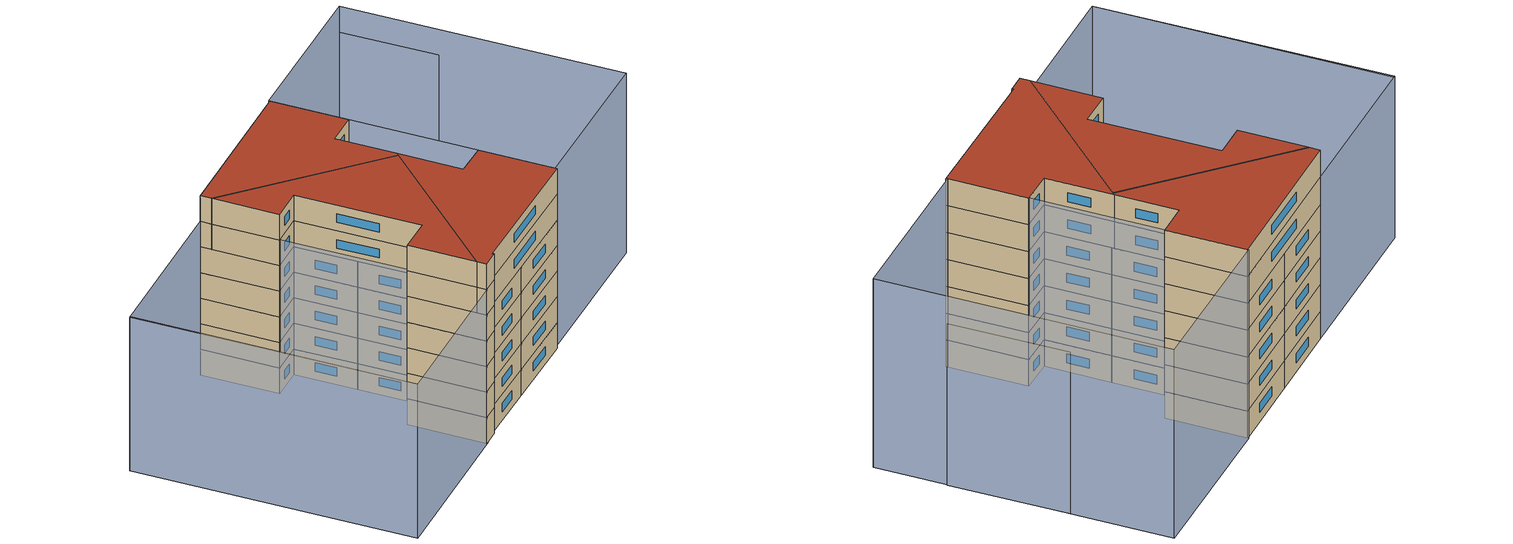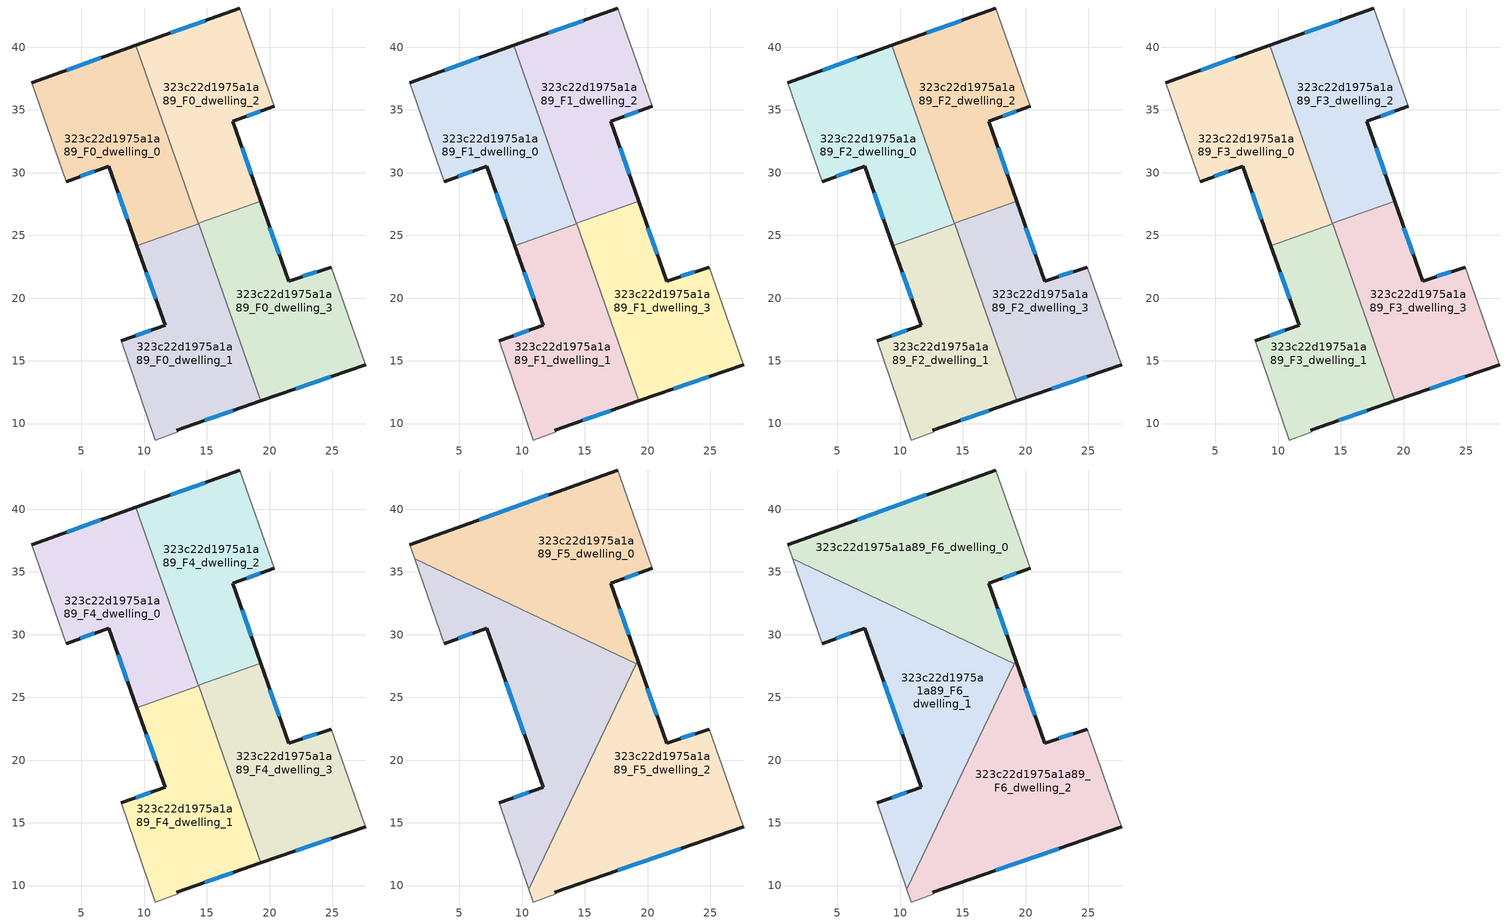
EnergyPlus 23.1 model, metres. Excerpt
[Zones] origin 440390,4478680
323c22d1975a1a89_F0_dwelling_0
 floor ground (EU_floor_Construction): 9.33,40.15 14.34,25.92 9.42,24.19 7.17,30.5 3.78,29.29 1.05,37.18 z0
 wall outside (EU_wall_Construction): 9.33,40.15 1.05,37.18 / 3.78,29.29 7.17,30.5 9.42,24.19 z0:3
 wall to 323c22d1975a1a89_F0_dwelling_1 (EU_wall_Construction): 9.42,24.19 14.34,25.92 z0:3
 wall adiabatic (EU_wall_Construction): 1.05,37.18 3.78,29.29 z0:3
 wall to 323c22d1975a1a89_F0_dwelling_2 (EU_wall_Construction): 14.32,25.98 9.33,40.15 z0:3
 wall to 323c22d1975a1a89_F0_dwelling_3 (EU_wall_Construction): 14.34,25.92 14.32,25.98 z0:3
 window (EU_Window_Construction): 6.56,39.15 3.82,38.17 / 7.92,28.39 8.67,26.3 / 4.91,29.7 6.03,30.1 z1:2
323c22d1975a1a89_F0_dwelling_1
 floor ground (EU_floor_Construction): 14.34,25.92 19.32,11.8 12.6,9.49 12.71,9.34 10.9,8.69 8.16,16.61 11.7,17.83 9.42,24.19 z0
 wall outside (EU_wall_Construction): 9.42,24.19 11.7,17.83 8.16,16.61 / 12.6,9.49 19.32,11.8 z0:3
 wall adiabatic (EU_wall_Construction): 8.16,16.61 10.9,8.69 12.71,9.34 12.6,9.49 z0:3
 wall to 323c22d1975a1a89_F0_dwelling_3 (EU_wall_Construction): 19.32,11.8 14.34,25.92 z0:3
 window (EU_Window_Construction): 10.51,17.42 9.34,17.01 / 10.18,22.06 10.94,19.96 / 14.84,10.26 17.07,11.03 z1:2
323c22d1975a1a89_F0_dwelling_2
 floor ground (EU_floor_Construction): 17.64,43.13 20.38,35.31 17.07,34.11 19.28,27.73 14.32,25.98 9.33,40.15 z0
 wall outside (EU_wall_Construction): 17.64,43.13 9.33,40.15 / 19.28,27.73 17.07,34.11 20.38,35.31 z0:3
 wall adiabatic (EU_wall_Construction): 20.38,35.31 17.64,43.13 z0:3
 wall to 323c22d1975a1a89_F0_dwelling_3 (EU_wall_Construction): 14.32,25.98 19.28,27.73 z0:3
 window (EU_Window_Construction): 14.86,42.13 12.11,41.14 / 18.17,34.51 19.27,34.91 / 18.54,29.86 17.81,31.98 z1:2
323c22d1975a1a89_F0_dwelling_3
 floor ground (EU_floor_Construction): 24.91,22.48 27.6,14.83 27.66,14.67 19.32,11.8 14.32,25.98 19.28,27.73 21.51,21.35 z0
 wall outside (EU_wall_Construction): 19.32,11.8 27.66,14.67 / 24.91,22.48 21.51,21.35 19.28,27.73 z0:3
 wall adiabatic (EU_wall_Construction): 27.66,14.67 27.6,14.83 24.91,22.48 z0:3
 window (EU_Window_Construction): 22.11,12.76 24.87,13.71 / 20.77,23.48 20.03,25.6 / 23.77,22.1 22.65,21.73 z1:2
323c22d1975a1a89_F1_dwelling_0
 floor to 323c22d1975a1a89_F0_dwelling_0 (EU_floor_Construction): 9.33,40.15 14.34,25.92 9.42,24.19 7.17,30.5 3.78,29.29 1.05,37.18 z3
 wall outside (EU_wall_Construction): 9.33,40.15 1.05,37.18 / 3.78,29.29 7.17,30.5 9.42,24.19 z3:6
 wall to 323c22d1975a1a89_F1_dwelling_1 (EU_wall_Construction): 9.42,24.19 14.34,25.92 z3:6
 wall adiabatic (EU_wall_Construction): 1.05,37.18 3.78,29.29 z3:6
 wall to 323c22d1975a1a89_F1_dwelling_2 (EU_wall_Construction): 14.32,25.98 9.33,40.15 z3:6
 wall to 323c22d1975a1a89_F1_dwelling_3 (EU_wall_Construction): 14.34,25.92 14.32,25.98 z3:6
 window (EU_Window_Construction): 6.56,39.15 3.82,38.17 / 7.92,28.39 8.67,26.3 / 4.91,29.7 6.03,30.1 z4:5
323c22d1975a1a89_F1_dwelling_1
 floor to 323c22d1975a1a89_F0_dwelling_1 (EU_floor_Construction): 14.34,25.92 19.32,11.8 12.6,9.49 12.71,9.34 10.9,8.69 8.16,16.61 11.7,17.83 9.42,24.19 z3
 wall outside (EU_wall_Construction): 9.42,24.19 11.7,17.83 8.16,16.61 / 12.6,9.49 19.32,11.8 z3:6
 wall adiabatic (EU_wall_Construction): 8.16,16.61 10.9,8.69 12.71,9.34 12.6,9.49 z3:6
 wall to 323c22d1975a1a89_F1_dwelling_3 (EU_wall_Construction): 19.32,11.8 14.34,25.92 z3:6
 window (EU_Window_Construction): 10.51,17.42 9.34,17.01 / 10.18,22.06 10.94,19.96 / 14.84,10.26 17.07,11.03 z4:5
323c22d1975a1a89_F1_dwelling_2
 floor to 323c22d1975a1a89_F0_dwelling_2 (EU_floor_Construction): 17.64,43.13 20.38,35.31 17.07,34.11 19.28,27.73 14.32,25.98 9.33,40.15 z3
 wall outside (EU_wall_Construction): 17.64,43.13 9.33,40.15 / 19.28,27.73 17.07,34.11 20.38,35.31 z3:6
 wall adiabatic (EU_wall_Construction): 20.38,35.31 17.64,43.13 z3:6
 wall to 323c22d1975a1a89_F1_dwelling_3 (EU_wall_Construction): 14.32,25.98 19.28,27.73 z3:6
 window (EU_Window_Construction): 14.86,42.13 12.11,41.14 / 18.17,34.51 19.27,34.91 / 18.54,29.86 17.81,31.98 z4:5
323c22d1975a1a89_F1_dwelling_3
 floor to 323c22d1975a1a89_F0_dwelling_3 (EU_floor_Construction): 24.91,22.48 27.6,14.83 27.66,14.67 19.32,11.8 14.32,25.98 19.28,27.73 21.51,21.35 z3
 wall outside (EU_wall_Construction): 19.32,11.8 27.66,14.67 / 24.91,22.48 21.51,21.35 19.28,27.73 z3:6
 wall adiabatic (EU_wall_Construction): 27.66,14.67 27.6,14.83 24.91,22.48 z3:6
 window (EU_Window_Construction): 22.11,12.76 24.87,13.71 / 20.77,23.48 20.03,25.6 / 23.77,22.1 22.65,21.73 z4:5
323c22d1975a1a89_F2_dwelling_0
 floor to 323c22d1975a1a89_F1_dwelling_0 (EU_floor_Construction): 9.33,40.15 14.34,25.92 9.42,24.19 7.17,30.5 3.78,29.29 1.05,37.18 z6
 wall outside (EU_wall_Construction): 9.33,40.15 1.05,37.18 / 3.78,29.29 7.17,30.5 9.42,24.19 z6:9
 wall to 323c22d1975a1a89_F2_dwelling_1 (EU_wall_Construction): 9.42,24.19 14.34,25.92 z6:9
 wall adiabatic (EU_wall_Construction): 1.05,37.18 3.78,29.29 z6:9
 wall to 323c22d1975a1a89_F2_dwelling_2 (EU_wall_Construction): 14.32,25.98 9.33,40.15 z6:9
 wall to 323c22d1975a1a89_F2_dwelling_3 (EU_wall_Construction): 14.34,25.92 14.32,25.98 z6:9
 window (EU_Window_Construction): 6.56,39.15 3.82,38.17 / 7.92,28.39 8.67,26.3 / 4.91,29.7 6.03,30.1 z7:8
323c22d1975a1a89_F2_dwelling_1
 floor to 323c22d1975a1a89_F1_dwelling_1 (EU_floor_Construction): 14.34,25.92 19.32,11.8 12.6,9.49 12.71,9.34 10.9,8.69 8.16,16.61 11.7,17.83 9.42,24.19 z6
 wall outside (EU_wall_Construction): 9.42,24.19 11.7,17.83 8.16,16.61 / 12.6,9.49 19.32,11.8 z6:9
 wall adiabatic (EU_wall_Construction): 8.16,16.61 10.9,8.69 12.71,9.34 12.6,9.49 z6:9
 wall to 323c22d1975a1a89_F2_dwelling_3 (EU_wall_Construction): 19.32,11.8 14.34,25.92 z6:9
 window (EU_Window_Construction): 10.51,17.42 9.34,17.01 / 10.18,22.06 10.94,19.96 / 14.84,10.26 17.07,11.03 z7:8
323c22d1975a1a89_F2_dwelling_2
 floor to 323c22d1975a1a89_F1_dwelling_2 (EU_floor_Construction): 17.64,43.13 20.38,35.31 17.07,34.11 19.28,27.73 14.32,25.98 9.33,40.15 z6
 wall outside (EU_wall_Construction): 17.64,43.13 9.33,40.15 / 19.28,27.73 17.07,34.11 20.38,35.31 z6:9
 wall adiabatic (EU_wall_Construction): 20.38,35.31 17.64,43.13 z6:9
 wall to 323c22d1975a1a89_F2_dwelling_3 (EU_wall_Construction): 14.32,25.98 19.28,27.73 z6:9
 window (EU_Window_Construction): 14.86,42.13 12.11,41.14 / 18.17,34.51 19.27,34.91 / 18.54,29.86 17.81,31.98 z7:8
323c22d1975a1a89_F2_dwelling_3
 floor to 323c22d1975a1a89_F1_dwelling_3 (EU_floor_Construction): 24.91,22.48 27.6,14.83 27.66,14.67 19.32,11.8 14.32,25.98 19.28,27.73 21.51,21.35 z6
 wall outside (EU_wall_Construction): 19.32,11.8 27.66,14.67 / 24.91,22.48 21.51,21.35 19.28,27.73 z6:9
 wall adiabatic (EU_wall_Construction): 27.66,14.67 27.6,14.83 24.91,22.48 z6:9
 window (EU_Window_Construction): 22.11,12.76 24.87,13.71 / 20.77,23.48 20.03,25.6 / 23.77,22.1 22.65,21.73 z7:8
323c22d1975a1a89_F3_dwelling_0
 floor to 323c22d1975a1a89_F2_dwelling_0 (EU_floor_Construction): 9.33,40.15 14.34,25.92 9.42,24.19 7.17,30.5 3.78,29.29 1.05,37.18 z9
 wall outside (EU_wall_Construction): 9.33,40.15 1.05,37.18 / 3.78,29.29 7.17,30.5 9.42,24.19 z9:12
 wall to 323c22d1975a1a89_F3_dwelling_1 (EU_wall_Construction): 9.42,24.19 14.34,25.92 z9:12
 wall adiabatic (EU_wall_Construction): 1.05,37.18 3.78,29.29 z9:12
 wall to 323c22d1975a1a89_F3_dwelling_2 (EU_wall_Construction): 14.32,25.98 9.33,40.15 z9:12
 wall to 323c22d1975a1a89_F3_dwelling_3 (EU_wall_Construction): 14.34,25.92 14.32,25.98 z9:12
 window (EU_Window_Construction): 6.56,39.15 3.82,38.17 / 7.92,28.39 8.67,26.3 / 4.91,29.7 6.03,30.1 z10:11
323c22d1975a1a89_F3_dwelling_1
 floor to 323c22d1975a1a89_F2_dwelling_1 (EU_floor_Construction): 14.34,25.92 19.32,11.8 12.6,9.49 12.71,9.34 10.9,8.69 8.16,16.61 11.7,17.83 9.42,24.19 z9
 wall outside (EU_wall_Construction): 9.42,24.19 11.7,17.83 8.16,16.61 / 12.6,9.49 19.32,11.8 z9:12
 wall adiabatic (EU_wall_Construction): 8.16,16.61 10.9,8.69 12.71,9.34 12.6,9.49 z9:12
 wall to 323c22d1975a1a89_F3_dwelling_3 (EU_wall_Construction): 19.32,11.8 14.34,25.92 z9:12
 window (EU_Window_Construction): 10.51,17.42 9.34,17.01 / 10.18,22.06 10.94,19.96 / 14.84,10.26 17.07,11.03 z10:11
323c22d1975a1a89_F3_dwelling_2
 floor to 323c22d1975a1a89_F2_dwelling_2 (EU_floor_Construction): 17.64,43.13 20.38,35.31 17.07,34.11 19.28,27.73 14.32,25.98 9.33,40.15 z9
 wall outside (EU_wall_Construction): 17.64,43.13 9.33,40.15 / 19.28,27.73 17.07,34.11 20.38,35.31 z9:12
 wall adiabatic (EU_wall_Construction): 20.38,35.31 17.64,43.13 z9:12
 wall to 323c22d1975a1a89_F3_dwelling_3 (EU_wall_Construction): 14.32,25.98 19.28,27.73 z9:12
 window (EU_Window_Construction): 14.86,42.13 12.11,41.14 / 18.17,34.51 19.27,34.91 / 18.54,29.86 17.81,31.98 z10:11
323c22d1975a1a89_F3_dwelling_3
 floor to 323c22d1975a1a89_F2_dwelling_3 (EU_floor_Construction): 24.91,22.48 27.6,14.83 27.66,14.67 19.32,11.8 14.32,25.98 19.28,27.73 21.51,21.35 z9
 wall outside (EU_wall_Construction): 19.32,11.8 27.66,14.67 / 24.91,22.48 21.51,21.35 19.28,27.73 z9:12
 wall adiabatic (EU_wall_Construction): 27.66,14.67 27.6,14.83 24.91,22.48 z9:12
 window (EU_Window_Construction): 22.11,12.76 24.87,13.71 / 20.77,23.48 20.03,25.6 / 23.77,22.1 22.65,21.73 z10:11
323c22d1975a1a89_F4_dwelling_0
 floor to 323c22d1975a1a89_F3_dwelling_0 (EU_floor_Construction): 9.33,40.15 14.34,25.92 9.42,24.19 7.17,30.5 3.78,29.29 1.05,37.18 z12
 wall outside (EU_wall_Construction): 9.33,40.15 1.05,37.18 / 3.78,29.29 7.17,30.5 9.42,24.19 z12:15
 wall to 323c22d1975a1a89_F4_dwelling_1 (EU_wall_Construction): 9.42,24.19 14.34,25.92 z12:15
 wall adiabatic (EU_wall_Construction): 1.05,37.18 3.78,29.29 z12:15
 wall to 323c22d1975a1a89_F4_dwelling_2 (EU_wall_Construction): 14.32,25.98 9.33,40.15 z12:15
 wall to 323c22d1975a1a89_F4_dwelling_3 (EU_wall_Construction): 14.34,25.92 14.32,25.98 z12:15
 window (EU_Window_Construction): 6.56,39.15 3.82,38.17 / 7.92,28.39 8.67,26.3 / 4.91,29.7 6.03,30.1 z13:14
323c22d1975a1a89_F4_dwelling_1
 floor to 323c22d1975a1a89_F3_dwelling_1 (EU_floor_Construction): 14.34,25.92 19.32,11.8 12.6,9.49 12.71,9.34 10.9,8.69 8.16,16.61 11.7,17.83 9.42,24.19 z12
 wall outside (EU_wall_Construction): 9.42,24.19 11.7,17.83 8.16,16.61 / 12.6,9.49 19.32,11.8 z12:15
 wall adiabatic (EU_wall_Construction): 8.16,16.61 10.9,8.69 12.71,9.34 12.6,9.49 z12:15
 wall to 323c22d1975a1a89_F4_dwelling_3 (EU_wall_Construction): 19.32,11.8 14.34,25.92 z12:15
 window (EU_Window_Construction): 10.51,17.42 9.34,17.01 / 10.18,22.06 10.94,19.96 / 14.84,10.26 17.07,11.03 z13:14
323c22d1975a1a89_F4_dwelling_2
 floor to 323c22d1975a1a89_F3_dwelling_2 (EU_floor_Construction): 17.64,43.13 20.38,35.31 17.07,34.11 19.28,27.73 14.32,25.98 9.33,40.15 z12
 wall outside (EU_wall_Construction): 17.64,43.13 9.33,40.15 / 19.28,27.73 17.07,34.11 20.38,35.31 z12:15
 wall adiabatic (EU_wall_Construction): 20.38,35.31 17.64,43.13 z12:15
 wall to 323c22d1975a1a89_F4_dwelling_3 (EU_wall_Construction): 14.32,25.98 19.28,27.73 z12:15
 window (EU_Window_Construction): 14.86,42.13 12.11,41.14 / 18.17,34.51 19.27,34.91 / 18.54,29.86 17.81,31.98 z13:14
323c22d1975a1a89_F4_dwelling_3
 floor to 323c22d1975a1a89_F3_dwelling_3 (EU_floor_Construction): 24.91,22.48 27.6,14.83 27.66,14.67 19.32,11.8 14.32,25.98 19.28,27.73 21.51,21.35 z12
 wall outside (EU_wall_Construction): 19.32,11.8 27.66,14.67 / 24.91,22.48 21.51,21.35 19.28,27.73 z12:15
 wall adiabatic (EU_wall_Construction): 27.66,14.67 27.6,14.83 24.91,22.48 z12:15
 window (EU_Window_Construction): 22.11,12.76 24.87,13.71 / 20.77,23.48 20.03,25.6 / 23.77,22.1 22.65,21.73 z13:14
323c22d1975a1a89_F5_dwelling_0
 floor to 323c22d1975a1a89_F4_dwelling_2 (EU_floor_Construction): 17.64,43.13 20.38,35.31 17.07,34.11 19.21,27.96 19.08,27.69 12.64,30.74 9.33,40.15 z15
 floor to 323c22d1975a1a89_F4_dwelling_0 (EU_floor_Construction): 9.33,40.15 12.64,30.74 1.43,36.06 1.05,37.18 z15
 wall outside (EU_wall_Construction): 17.64,43.13 1.05,37.18 / 19.21,27.96 17.07,34.11 20.38,35.31 z15:18
 wall to 323c22d1975a1a89_F5_dwelling_1 (EU_wall_Construction): 1.43,36.06 19.08,27.69 z15:18
 wall adiabatic (EU_wall_Construction): 1.05,37.18 1.43,36.06 / 20.38,35.31 17.64,43.13 z15:18
 wall to 323c22d1975a1a89_F5_dwelling_2 (EU_wall_Construction): 19.08,27.69 19.21,27.96 z15:18
 window (EU_Window_Construction): 12.09,41.14 6.59,39.17 / 18.17,34.51 19.27,34.91 / 18.49,30.01 17.78,32.05 z16:17
323c22d1975a1a89_F5_dwelling_1
 floor to 323c22d1975a1a89_F4_dwelling_0 (EU_floor_Construction): 12.64,30.74 14.34,25.92 9.42,24.19 7.17,30.5 3.78,29.29 1.43,36.06 z15
 floor to 323c22d1975a1a89_F4_dwelling_1 (EU_floor_Construction): 14.34,25.92 16,21.2 10.55,9.71 8.16,16.61 11.7,17.83 9.42,24.19 z15
 floor to 323c22d1975a1a89_F4_dwelling_2 (EU_floor_Construction): 19.08,27.69 19.06,27.66 14.32,25.98 12.64,30.74 z15
 floor to 323c22d1975a1a89_F4_dwelling_3 (EU_floor_Construction): 19.06,27.66 16,21.2 14.32,25.98 z15
 wall outside (EU_wall_Construction): 3.78,29.29 7.17,30.5 11.7,17.83 8.16,16.61 z15:18
 wall adiabatic (EU_wall_Construction): 1.43,36.06 3.78,29.29 / 8.16,16.61 10.55,9.71 z15:18
 wall to 323c22d1975a1a89_F5_dwelling_2 (EU_wall_Construction): 10.55,9.71 19.08,27.69 z15:18
 window (EU_Window_Construction): 10.51,17.42 9.34,17.01 / 8.68,26.27 10.18,22.07 / 4.91,29.7 6.03,30.1 z16:17
323c22d1975a1a89_F5_dwelling_2
 floor to 323c22d1975a1a89_F4_dwelling_1 (EU_floor_Construction): 16,21.2 19.31,11.8 12.6,9.49 12.71,9.34 10.9,8.69 10.55,9.71 z15
 floor to 323c22d1975a1a89_F4_dwelling_3 (EU_floor_Construction): 24.91,22.48 27.6,14.83 27.66,14.67 19.31,11.8 16,21.2 19.06,27.66 19.28,27.73 21.51,21.35 z15
 floor to 323c22d1975a1a89_F4_dwelling_2 (EU_floor_Construction): 19.21,27.96 19.28,27.73 19.06,27.66 19.08,27.69 z15
 wall outside (EU_wall_Construction): 12.6,9.49 27.66,14.67 / 24.91,22.48 21.51,21.35 19.21,27.96 z15:18
 wall adiabatic (EU_wall_Construction): 27.66,14.67 27.6,14.83 24.91,22.48 / 10.55,9.71 10.9,8.69 12.71,9.34 12.6,9.49 z15:18
 window (EU_Window_Construction): 17.63,11.22 22.63,12.94 / 20.74,23.56 19.98,25.75 / 23.77,22.1 22.65,21.73 z16:17
323c22d1975a1a89_F6_dwelling_0
 floor to 323c22d1975a1a89_F5_dwelling_0 (EU_floor_Construction): 17.64,43.13 20.38,35.31 17.07,34.11 19.21,27.96 19.08,27.69 1.43,36.06 1.05,37.18 z18
 wall outside (EU_wall_Construction): 17.64,43.13 1.05,37.18 / 19.21,27.96 17.07,34.11 20.38,35.31 z18:21
 wall to 323c22d1975a1a89_F6_dwelling_1 (EU_wall_Construction): 1.43,36.06 19.08,27.69 z18:21
 wall adiabatic (EU_wall_Construction): 1.05,37.18 1.43,36.06 / 20.38,35.31 17.64,43.13 z18:21
 wall to 323c22d1975a1a89_F6_dwelling_2 (EU_wall_Construction): 19.08,27.69 19.21,27.96 z18:21
 window (EU_Window_Construction): 12.09,41.14 6.59,39.17 / 18.17,34.51 19.27,34.91 / 18.49,30.01 17.78,32.05 z19:20
 roof outside (EU_roof_Construction): 19.21,27.96 17.07,34.11 20.38,35.31 17.64,43.13 1.05,37.18 1.43,36.06 19.08,27.69 z21
323c22d1975a1a89_F6_dwelling_1
 floor to 323c22d1975a1a89_F5_dwelling_1 (EU_floor_Construction): 19.08,27.69 10.55,9.71 8.16,16.61 11.7,17.83 7.17,30.5 3.78,29.29 1.43,36.06 z18
 wall outside (EU_wall_Construction): 3.78,29.29 7.17,30.5 11.7,17.83 8.16,16.61 z18:21
 wall adiabatic (EU_wall_Construction): 1.43,36.06 3.78,29.29 / 8.16,16.61 10.55,9.71 z18:21
 wall to 323c22d1975a1a89_F6_dwelling_2 (EU_wall_Construction): 10.55,9.71 19.08,27.69 z18:21
 window (EU_Window_Construction): 10.51,17.42 9.34,17.01 / 8.68,26.27 10.18,22.07 / 4.91,29.7 6.03,30.1 z19:20
 roof outside (EU_roof_Construction): 10.55,9.71 19.08,27.69 1.43,36.06 3.78,29.29 7.17,30.5 11.7,17.83 8.16,16.61 z21
323c22d1975a1a89_F6_dwelling_2
 floor to 323c22d1975a1a89_F5_dwelling_2 (EU_floor_Construction): 24.91,22.48 27.6,14.83 27.66,14.67 12.6,9.49 12.71,9.34 10.9,8.69 10.55,9.71 19.21,27.96 21.51,21.35 z18
 wall outside (EU_wall_Construction): 12.6,9.49 27.66,14.67 / 24.91,22.48 21.51,21.35 19.21,27.96 z18:21
 wall adiabatic (EU_wall_Construction): 27.66,14.67 27.6,14.83 24.91,22.48 / 10.55,9.71 10.9,8.69 12.71,9.34 12.6,9.49 z18:21
 window (EU_Window_Construction): 17.63,11.22 22.63,12.94 / 20.74,23.56 19.98,25.75 / 23.77,22.1 22.65,21.73 z19:20
 roof outside (EU_roof_Construction): 27.66,14.67 27.6,14.83 24.91,22.48 21.51,21.35 19.21,27.96 10.55,9.71 10.9,8.69 12.71,9.34 12.6,9.49 z21
shading: -15.66,31.15 -5.65,2.75 / 41.96,27.76 34.26,49.11 / -5.68,2.74 -15.82,31.16 / -15.82,31.16 1.05,37.18 / 1.05,37.18 11.18,8.75 / 11.18,8.75 -5.68,2.74 z0:18; 34.33,49.13 44.34,20.73 / 44.34,20.73 27.6,14.83 / 27.6,14.83 17.59,43.23 / 17.59,43.23 34.33,49.13 z0:21
[Building]
EU S2 Campaign: North Axis=0; Terrain=City; Solar Distribution=FullExterior
[Site:Location]
Madrid: Latitude=40.5; Longitude=-3.5; Time Zone=1; Elevation=609
[SizingPeriod:WeatherFileDays]
AnnualSizingPeriod: Begin Month=1; Begin Day of Month=1; End Month=12; End Day of Month=31; Day of Week for Start Day=Monday; Use Weather File Daylight Saving Period=No; Use Weather File Rain and Snow Indicators=No
[MATERIAL]
EU_InternalMass_Material: Roughness=MediumRough; Thickness=0.1; Conductivity=1; Density=1800; Specific Heat=900; Thermal Absorptance=0.9; Solar Absorptance=0.7; Visible Absorptance=0.7
[MATERIAL:NOMASS] Roughness=MediumRough; Thermal Absorptance=0.9; Solar Absorptance=0.7; Visible Absorptance=0.7
Name | Thermal Resistance
EU_wall_NoMass | 0.459673
EU_roof_NoMass | 0.495815
EU_floor_NoMass | 0.788942
[WINDOWMATERIAL:SIMPLEGLAZINGSYSTEM]
EU_Window_SimpleGlazing: UFactor=4.26103; Solar Heat Gain Coefficient=0.85; Visible Transmittance=0.85
[CONSTRUCTION]
EU_wall_Construction: EU_wall_NoMass
EU_roof_Construction: EU_roof_NoMass
EU_floor_Construction: EU_floor_NoMass
EU_InternalMass_Construction: EU_InternalMass_Material
EU_Window_Construction: EU_Window_SimpleGlazing
[ZONE] Type=1; Multiplier=1; Ceiling Height=autocalculate; Floor Area=autocalculate; Part of Total Floor Area=Yes
Name | Volume
323c22d1975a1a89_F0_dwelling_0; 323c22d1975a1a89_F1_dwelling_0; 323c22d1975a1a89_F2_dwelling_0; 323c22d1975a1a89_F3_dwelling_0; 323c22d1975a1a89_F4_dwelling_0 | 326.215
323c22d1975a1a89_F5_dwelling_0; 323c22d1975a1a89_F6_dwelling_0 | 434.909
323c22d1975a1a89_F0_dwelling_1; 323c22d1975a1a89_F1_dwelling_1; 323c22d1975a1a89_F2_dwelling_1; 323c22d1975a1a89_F3_dwelling_1; 323c22d1975a1a89_F4_dwelling_1 | 326.208
323c22d1975a1a89_F5_dwelling_1; 323c22d1975a1a89_F6_dwelling_1 | 434.974
323c22d1975a1a89_F0_dwelling_2; 323c22d1975a1a89_F1_dwelling_2; 323c22d1975a1a89_F2_dwelling_2; 323c22d1975a1a89_F3_dwelling_2; 323c22d1975a1a89_F4_dwelling_2 | 326.173
323c22d1975a1a89_F5_dwelling_2; 323c22d1975a1a89_F6_dwelling_2 | 434.94
323c22d1975a1a89_F0_dwelling_3; 323c22d1975a1a89_F1_dwelling_3; 323c22d1975a1a89_F2_dwelling_3; 323c22d1975a1a89_F3_dwelling_3; 323c22d1975a1a89_F4_dwelling_3 | 326.187
[INTERNALMASS] Construction=EU_InternalMass_Construction
Name | Zone or ZoneList | Surface Area
323c22d1975a1a89_F0_dwelling_0_EU_InternalMass | 323c22d1975a1a89_F0_dwelling_0 | 108.739
323c22d1975a1a89_F0_dwelling_1_EU_InternalMass | 323c22d1975a1a89_F0_dwelling_1 | 108.737
323c22d1975a1a89_F0_dwelling_2_EU_InternalMass | 323c22d1975a1a89_F0_dwelling_2 | 108.724
323c22d1975a1a89_F0_dwelling_3_EU_InternalMass | 323c22d1975a1a89_F0_dwelling_3 | 108.729
323c22d1975a1a89_F1_dwelling_0_EU_InternalMass | 323c22d1975a1a89_F1_dwelling_0 | 108.739
323c22d1975a1a89_F1_dwelling_1_EU_InternalMass | 323c22d1975a1a89_F1_dwelling_1 | 108.737
323c22d1975a1a89_F1_dwelling_2_EU_InternalMass | 323c22d1975a1a89_F1_dwelling_2 | 108.724
323c22d1975a1a89_F1_dwelling_3_EU_InternalMass | 323c22d1975a1a89_F1_dwelling_3 | 108.729
323c22d1975a1a89_F2_dwelling_0_EU_InternalMass | 323c22d1975a1a89_F2_dwelling_0 | 108.739
323c22d1975a1a89_F2_dwelling_1_EU_InternalMass | 323c22d1975a1a89_F2_dwelling_1 | 108.737
323c22d1975a1a89_F2_dwelling_2_EU_InternalMass | 323c22d1975a1a89_F2_dwelling_2 | 108.724
323c22d1975a1a89_F2_dwelling_3_EU_InternalMass | 323c22d1975a1a89_F2_dwelling_3 | 108.729
323c22d1975a1a89_F3_dwelling_0_EU_InternalMass | 323c22d1975a1a89_F3_dwelling_0 | 108.739
323c22d1975a1a89_F3_dwelling_1_EU_InternalMass | 323c22d1975a1a89_F3_dwelling_1 | 108.737
323c22d1975a1a89_F3_dwelling_2_EU_InternalMass | 323c22d1975a1a89_F3_dwelling_2 | 108.724
323c22d1975a1a89_F3_dwelling_3_EU_InternalMass | 323c22d1975a1a89_F3_dwelling_3 | 108.729
323c22d1975a1a89_F4_dwelling_0_EU_InternalMass | 323c22d1975a1a89_F4_dwelling_0 | 108.739
323c22d1975a1a89_F4_dwelling_1_EU_InternalMass | 323c22d1975a1a89_F4_dwelling_1 | 108.737
323c22d1975a1a89_F4_dwelling_2_EU_InternalMass | 323c22d1975a1a89_F4_dwelling_2 | 108.724
323c22d1975a1a89_F4_dwelling_3_EU_InternalMass | 323c22d1975a1a89_F4_dwelling_3 | 108.729
323c22d1975a1a89_F5_dwelling_0_EU_InternalMass | 323c22d1975a1a89_F5_dwelling_0 | 144.969
323c22d1975a1a89_F5_dwelling_1_EU_InternalMass | 323c22d1975a1a89_F5_dwelling_1 | 144.99
323c22d1975a1a89_F5_dwelling_2_EU_InternalMass | 323c22d1975a1a89_F5_dwelling_2 | 144.98
323c22d1975a1a89_F6_dwelling_0_EU_InternalMass | 323c22d1975a1a89_F6_dwelling_0 | 144.969
323c22d1975a1a89_F6_dwelling_1_EU_InternalMass | 323c22d1975a1a89_F6_dwelling_1 | 144.99
323c22d1975a1a89_F6_dwelling_2_EU_InternalMass | 323c22d1975a1a89_F6_dwelling_2 | 144.98
[OTHEREQUIPMENT] Fuel Type=Electricity; Design Level Calculation Method=Watts/Area; Power per Zone Floor Area=1; Fraction Latent=0; Fraction Radiant=0; Fraction Lost=0; Carbon Dioxide Generation Rate=0; EndUse Subcategory=EU_Step8_InternalGains
Name | Zone or ZoneList or Space or SpaceList | Schedule
EU_Step8_InternalGain_323c22d1975a1a89_F0_dwelling_0_f000 | 323c22d1975a1a89_F0_dwelling_0 | EU_Step8_GainSchedule_323c22d1975a1a89_F0_dwelling_0_f000
EU_Step8_InternalGain_323c22d1975a1a89_F0_dwelling_1_f000 | 323c22d1975a1a89_F0_dwelling_1 | EU_Step8_GainSchedule_323c22d1975a1a89_F0_dwelling_1_f000
EU_Step8_InternalGain_323c22d1975a1a89_F0_dwelling_2_f000 | 323c22d1975a1a89_F0_dwelling_2 | EU_Step8_GainSchedule_323c22d1975a1a89_F0_dwelling_2_f000
EU_Step8_InternalGain_323c22d1975a1a89_F0_dwelling_3_f000 | 323c22d1975a1a89_F0_dwelling_3 | EU_Step8_GainSchedule_323c22d1975a1a89_F0_dwelling_3_f000
EU_Step8_InternalGain_323c22d1975a1a89_F1_dwelling_0_f000 | 323c22d1975a1a89_F1_dwelling_0 | EU_Step8_GainSchedule_323c22d1975a1a89_F1_dwelling_0_f000
EU_Step8_InternalGain_323c22d1975a1a89_F1_dwelling_1_f000 | 323c22d1975a1a89_F1_dwelling_1 | EU_Step8_GainSchedule_323c22d1975a1a89_F1_dwelling_1_f000
EU_Step8_InternalGain_323c22d1975a1a89_F1_dwelling_2_f000 | 323c22d1975a1a89_F1_dwelling_2 | EU_Step8_GainSchedule_323c22d1975a1a89_F1_dwelling_2_f000
EU_Step8_InternalGain_323c22d1975a1a89_F1_dwelling_3_f000 | 323c22d1975a1a89_F1_dwelling_3 | EU_Step8_GainSchedule_323c22d1975a1a89_F1_dwelling_3_f000
EU_Step8_InternalGain_323c22d1975a1a89_F2_dwelling_0_f000 | 323c22d1975a1a89_F2_dwelling_0 | EU_Step8_GainSchedule_323c22d1975a1a89_F2_dwelling_0_f000
EU_Step8_InternalGain_323c22d1975a1a89_F2_dwelling_1_f000 | 323c22d1975a1a89_F2_dwelling_1 | EU_Step8_GainSchedule_323c22d1975a1a89_F2_dwelling_1_f000
EU_Step8_InternalGain_323c22d1975a1a89_F2_dwelling_2_f000 | 323c22d1975a1a89_F2_dwelling_2 | EU_Step8_GainSchedule_323c22d1975a1a89_F2_dwelling_2_f000
EU_Step8_InternalGain_323c22d1975a1a89_F2_dwelling_3_f000 | 323c22d1975a1a89_F2_dwelling_3 | EU_Step8_GainSchedule_323c22d1975a1a89_F2_dwelling_3_f000
EU_Step8_InternalGain_323c22d1975a1a89_F3_dwelling_0_f000 | 323c22d1975a1a89_F3_dwelling_0 | EU_Step8_GainSchedule_323c22d1975a1a89_F3_dwelling_0_f000
EU_Step8_InternalGain_323c22d1975a1a89_F3_dwelling_1_f000 | 323c22d1975a1a89_F3_dwelling_1 | EU_Step8_GainSchedule_323c22d1975a1a89_F3_dwelling_1_f000
EU_Step8_InternalGain_323c22d1975a1a89_F3_dwelling_2_f000 | 323c22d1975a1a89_F3_dwelling_2 | EU_Step8_GainSchedule_323c22d1975a1a89_F3_dwelling_2_f000
EU_Step8_InternalGain_323c22d1975a1a89_F3_dwelling_3_f000 | 323c22d1975a1a89_F3_dwelling_3 | EU_Step8_GainSchedule_323c22d1975a1a89_F3_dwelling_3_f000
EU_Step8_InternalGain_323c22d1975a1a89_F4_dwelling_0_f000 | 323c22d1975a1a89_F4_dwelling_0 | EU_Step8_GainSchedule_323c22d1975a1a89_F4_dwelling_0_f000
EU_Step8_InternalGain_323c22d1975a1a89_F4_dwelling_1_f000 | 323c22d1975a1a89_F4_dwelling_1 | EU_Step8_GainSchedule_323c22d1975a1a89_F4_dwelling_1_f000
EU_Step8_InternalGain_323c22d1975a1a89_F4_dwelling_2_f000 | 323c22d1975a1a89_F4_dwelling_2 | EU_Step8_GainSchedule_323c22d1975a1a89_F4_dwelling_2_f000
EU_Step8_InternalGain_323c22d1975a1a89_F4_dwelling_3_f000 | 323c22d1975a1a89_F4_dwelling_3 | EU_Step8_GainSchedule_323c22d1975a1a89_F4_dwelling_3_f000
EU_Step8_InternalGain_323c22d1975a1a89_F5_dwelling_0_f000 | 323c22d1975a1a89_F5_dwelling_0 | EU_Step8_GainSchedule_323c22d1975a1a89_F5_dwelling_0_f000
EU_Step8_InternalGain_323c22d1975a1a89_F5_dwelling_1_f000 | 323c22d1975a1a89_F5_dwelling_1 | EU_Step8_GainSchedule_323c22d1975a1a89_F5_dwelling_1_f000
EU_Step8_InternalGain_323c22d1975a1a89_F5_dwelling_2_f000 | 323c22d1975a1a89_F5_dwelling_2 | EU_Step8_GainSchedule_323c22d1975a1a89_F5_dwelling_2_f000
EU_Step8_InternalGain_323c22d1975a1a89_F6_dwelling_0_f000 | 323c22d1975a1a89_F6_dwelling_0 | EU_Step8_GainSchedule_323c22d1975a1a89_F6_dwelling_0_f000
EU_Step8_InternalGain_323c22d1975a1a89_F6_dwelling_1_f000 | 323c22d1975a1a89_F6_dwelling_1 | EU_Step8_GainSchedule_323c22d1975a1a89_F6_dwelling_1_f000
EU_Step8_InternalGain_323c22d1975a1a89_F6_dwelling_2_f000 | 323c22d1975a1a89_F6_dwelling_2 | EU_Step8_GainSchedule_323c22d1975a1a89_F6_dwelling_2_f000
[ZONEVENTILATION:DESIGNFLOWRATE] Schedule=EU_AlwaysOn; Design Flow Rate Calculation Method=AirChanges/Hour; Air Changes per Hour=0.719161; Ventilation Type=Natural; Fan Pressure Rise=0; Fan Total Efficiency=1; Constant Term Coefficient=1; Temperature Term Coefficient=0; Velocity Term Coefficient=0; Velocity Squared Term Coefficient=0; Minimum Indoor Temperature=-100; Maximum Indoor Temperature=100; Delta Temperature=-100; Minimum Outdoor Temperature=-100; Maximum Outdoor Temperature=100; Maximum Wind Speed=40
Name | Zone or ZoneList or Space or SpaceList
EU_ConstantAir_323c22d1975a1a89_F0_dwelling_0 | 323c22d1975a1a89_F0_dwelling_0
EU_ConstantAir_323c22d1975a1a89_F0_dwelling_1 | 323c22d1975a1a89_F0_dwelling_1
EU_ConstantAir_323c22d1975a1a89_F0_dwelling_2 | 323c22d1975a1a89_F0_dwelling_2
EU_ConstantAir_323c22d1975a1a89_F0_dwelling_3 | 323c22d1975a1a89_F0_dwelling_3
EU_ConstantAir_323c22d1975a1a89_F1_dwelling_0 | 323c22d1975a1a89_F1_dwelling_0
EU_ConstantAir_323c22d1975a1a89_F1_dwelling_1 | 323c22d1975a1a89_F1_dwelling_1
EU_ConstantAir_323c22d1975a1a89_F1_dwelling_2 | 323c22d1975a1a89_F1_dwelling_2
EU_ConstantAir_323c22d1975a1a89_F1_dwelling_3 | 323c22d1975a1a89_F1_dwelling_3
EU_ConstantAir_323c22d1975a1a89_F2_dwelling_0 | 323c22d1975a1a89_F2_dwelling_0
EU_ConstantAir_323c22d1975a1a89_F2_dwelling_1 | 323c22d1975a1a89_F2_dwelling_1
EU_ConstantAir_323c22d1975a1a89_F2_dwelling_2 | 323c22d1975a1a89_F2_dwelling_2
EU_ConstantAir_323c22d1975a1a89_F2_dwelling_3 | 323c22d1975a1a89_F2_dwelling_3
EU_ConstantAir_323c22d1975a1a89_F3_dwelling_0 | 323c22d1975a1a89_F3_dwelling_0
EU_ConstantAir_323c22d1975a1a89_F3_dwelling_1 | 323c22d1975a1a89_F3_dwelling_1
EU_ConstantAir_323c22d1975a1a89_F3_dwelling_2 | 323c22d1975a1a89_F3_dwelling_2
EU_ConstantAir_323c22d1975a1a89_F3_dwelling_3 | 323c22d1975a1a89_F3_dwelling_3
EU_ConstantAir_323c22d1975a1a89_F4_dwelling_0 | 323c22d1975a1a89_F4_dwelling_0
EU_ConstantAir_323c22d1975a1a89_F4_dwelling_1 | 323c22d1975a1a89_F4_dwelling_1
EU_ConstantAir_323c22d1975a1a89_F4_dwelling_2 | 323c22d1975a1a89_F4_dwelling_2
EU_ConstantAir_323c22d1975a1a89_F4_dwelling_3 | 323c22d1975a1a89_F4_dwelling_3
EU_ConstantAir_323c22d1975a1a89_F5_dwelling_0 | 323c22d1975a1a89_F5_dwelling_0
EU_ConstantAir_323c22d1975a1a89_F5_dwelling_1 | 323c22d1975a1a89_F5_dwelling_1
EU_ConstantAir_323c22d1975a1a89_F5_dwelling_2 | 323c22d1975a1a89_F5_dwelling_2
EU_ConstantAir_323c22d1975a1a89_F6_dwelling_0 | 323c22d1975a1a89_F6_dwelling_0
EU_ConstantAir_323c22d1975a1a89_F6_dwelling_1 | 323c22d1975a1a89_F6_dwelling_1
EU_ConstantAir_323c22d1975a1a89_F6_dwelling_2 | 323c22d1975a1a89_F6_dwelling_2
[HVACTEMPLATE:THERMOSTAT] Constant Heating Setpoint=20; Constant Cooling Setpoint=50
EU_HeatOnly_323c22d1975a1a89_F0_dwelling_0; EU_HeatOnly_323c22d1975a1a89_F0_dwelling_1; EU_HeatOnly_323c22d1975a1a89_F0_dwelling_2; EU_HeatOnly_323c22d1975a1a89_F0_dwelling_3; EU_HeatOnly_323c22d1975a1a89_F1_dwelling_0; EU_HeatOnly_323c22d1975a1a89_F1_dwelling_1; EU_HeatOnly_323c22d1975a1a89_F1_dwelling_2; EU_HeatOnly_323c22d1975a1a89_F1_dwelling_3; EU_HeatOnly_323c22d1975a1a89_F2_dwelling_0; EU_HeatOnly_323c22d1975a1a89_F2_dwelling_1; EU_HeatOnly_323c22d1975a1a89_F2_dwelling_2; EU_HeatOnly_323c22d1975a1a89_F2_dwelling_3; EU_HeatOnly_323c22d1975a1a89_F3_dwelling_0; EU_HeatOnly_323c22d1975a1a89_F3_dwelling_1; EU_HeatOnly_323c22d1975a1a89_F3_dwelling_2; EU_HeatOnly_323c22d1975a1a89_F3_dwelling_3; EU_HeatOnly_323c22d1975a1a89_F4_dwelling_0; EU_HeatOnly_323c22d1975a1a89_F4_dwelling_1; EU_HeatOnly_323c22d1975a1a89_F4_dwelling_2; EU_HeatOnly_323c22d1975a1a89_F4_dwelling_3; EU_HeatOnly_323c22d1975a1a89_F5_dwelling_0; EU_HeatOnly_323c22d1975a1a89_F5_dwelling_1; EU_HeatOnly_323c22d1975a1a89_F5_dwelling_2; EU_HeatOnly_323c22d1975a1a89_F6_dwelling_0; EU_HeatOnly_323c22d1975a1a89_F6_dwelling_1; EU_HeatOnly_323c22d1975a1a89_F6_dwelling_2
[HVACTEMPLATE:ZONE:IDEALLOADSAIRSYSTEM] System Availability Schedule=EU_AlwaysOn; Maximum Heating Supply Air Temperature=50; Minimum Cooling Supply Air Temperature=13; Maximum Heating Supply Air Humidity Ratio=0.0156; Minimum Cooling Supply Air Humidity Ratio=0.0077; Heating Limit=NoLimit; Cooling Limit=NoLimit; Heating Availability Schedule=EU_AlwaysOn; Cooling Availability Schedule=EU_CoolingOff; Dehumidification Control Type=ConstantSensibleHeatRatio; Cooling Sensible Heat Ratio=0.7; Dehumidification Setpoint=60; Humidification Control Type=None; Humidification Setpoint=30; Outdoor Air Method=None; Outdoor Air Flow Rate per Person=0.00944; Outdoor Air Flow Rate per Zone Floor Area=0; Outdoor Air Flow Rate per Zone=0; Demand Controlled Ventilation Type=None; Outdoor Air Economizer Type=NoEconomizer; Heat Recovery Type=None; Sensible Heat Recovery Effectiveness=0.7; Latent Heat Recovery Effectiveness=0.65
Name | Template Thermostat
323c22d1975a1a89_F0_dwelling_0 | EU_HeatOnly_323c22d1975a1a89_F0_dwelling_0
323c22d1975a1a89_F0_dwelling_1 | EU_HeatOnly_323c22d1975a1a89_F0_dwelling_1
323c22d1975a1a89_F0_dwelling_2 | EU_HeatOnly_323c22d1975a1a89_F0_dwelling_2
323c22d1975a1a89_F0_dwelling_3 | EU_HeatOnly_323c22d1975a1a89_F0_dwelling_3
323c22d1975a1a89_F1_dwelling_0 | EU_HeatOnly_323c22d1975a1a89_F1_dwelling_0
323c22d1975a1a89_F1_dwelling_1 | EU_HeatOnly_323c22d1975a1a89_F1_dwelling_1
323c22d1975a1a89_F1_dwelling_2 | EU_HeatOnly_323c22d1975a1a89_F1_dwelling_2
323c22d1975a1a89_F1_dwelling_3 | EU_HeatOnly_323c22d1975a1a89_F1_dwelling_3
323c22d1975a1a89_F2_dwelling_0 | EU_HeatOnly_323c22d1975a1a89_F2_dwelling_0
323c22d1975a1a89_F2_dwelling_1 | EU_HeatOnly_323c22d1975a1a89_F2_dwelling_1
323c22d1975a1a89_F2_dwelling_2 | EU_HeatOnly_323c22d1975a1a89_F2_dwelling_2
323c22d1975a1a89_F2_dwelling_3 | EU_HeatOnly_323c22d1975a1a89_F2_dwelling_3
323c22d1975a1a89_F3_dwelling_0 | EU_HeatOnly_323c22d1975a1a89_F3_dwelling_0
323c22d1975a1a89_F3_dwelling_1 | EU_HeatOnly_323c22d1975a1a89_F3_dwelling_1
323c22d1975a1a89_F3_dwelling_2 | EU_HeatOnly_323c22d1975a1a89_F3_dwelling_2
323c22d1975a1a89_F3_dwelling_3 | EU_HeatOnly_323c22d1975a1a89_F3_dwelling_3
323c22d1975a1a89_F4_dwelling_0 | EU_HeatOnly_323c22d1975a1a89_F4_dwelling_0
323c22d1975a1a89_F4_dwelling_1 | EU_HeatOnly_323c22d1975a1a89_F4_dwelling_1
323c22d1975a1a89_F4_dwelling_2 | EU_HeatOnly_323c22d1975a1a89_F4_dwelling_2
323c22d1975a1a89_F4_dwelling_3 | EU_HeatOnly_323c22d1975a1a89_F4_dwelling_3
323c22d1975a1a89_F5_dwelling_0 | EU_HeatOnly_323c22d1975a1a89_F5_dwelling_0
323c22d1975a1a89_F5_dwelling_1 | EU_HeatOnly_323c22d1975a1a89_F5_dwelling_1
323c22d1975a1a89_F5_dwelling_2 | EU_HeatOnly_323c22d1975a1a89_F5_dwelling_2
323c22d1975a1a89_F6_dwelling_0 | EU_HeatOnly_323c22d1975a1a89_F6_dwelling_0
323c22d1975a1a89_F6_dwelling_1 | EU_HeatOnly_323c22d1975a1a89_F6_dwelling_1
323c22d1975a1a89_F6_dwelling_2 | EU_HeatOnly_323c22d1975a1a89_F6_dwelling_2
[SIZING:ZONE] Zone Cooling Design Supply Air Temperature Input Method=SupplyAirTemperature; Zone Cooling Design Supply Air Temperature=13; Zone Heating Design Supply Air Temperature Input Method=SupplyAirTemperature; Zone Heating Design Supply Air Temperature=50; Zone Cooling Design Supply Air Humidity Ratio=0.008; Zone Heating Design Supply Air Humidity Ratio=0.008; Cooling Design Air Flow Method=DesignDay; Cooling Design Air Flow Rate=0; Cooling Minimum Air Flow per Zone Floor Area=0.000762; Cooling Minimum Air Flow=0; Cooling Minimum Air Flow Fraction=0.2; Heating Design Air Flow Method=DesignDay; Heating Design Air Flow Rate=0; Heating Maximum Air Flow per Zone Floor Area=0.002032; Heating Maximum Air Flow=0.141576; Heating Maximum Air Flow Fraction=0.3; Account for Dedicated Outdoor Air System=No; Dedicated Outdoor Air System Control Strategy=NeutralSupplyAir; Dedicated Outdoor Air Low Setpoint Temperature for Design=autosize; Dedicated Outdoor Air High Setpoint Temperature for Design=autosize; Zone Load Sizing Method=Sensible Load Only No Latent Load; Zone Latent Cooling Design Supply Air Humidity Ratio Input Method=HumidityRatioDifference; Zone Cooling Design Supply Air Humidity Ratio Difference=0.005; Zone Latent Heating Design Supply Air Humidity Ratio Input Method=HumidityRatioDifference; Zone Humidification Design Supply Air Humidity Ratio Difference=0.005
323c22d1975a1a89_F0_dwelling_0; 323c22d1975a1a89_F0_dwelling_1; 323c22d1975a1a89_F0_dwelling_2; 323c22d1975a1a89_F0_dwelling_3; 323c22d1975a1a89_F1_dwelling_0; 323c22d1975a1a89_F1_dwelling_1; 323c22d1975a1a89_F1_dwelling_2; 323c22d1975a1a89_F1_dwelling_3; 323c22d1975a1a89_F2_dwelling_0; 323c22d1975a1a89_F2_dwelling_1; 323c22d1975a1a89_F2_dwelling_2; 323c22d1975a1a89_F2_dwelling_3; 323c22d1975a1a89_F3_dwelling_0; 323c22d1975a1a89_F3_dwelling_1; 323c22d1975a1a89_F3_dwelling_2; 323c22d1975a1a89_F3_dwelling_3; 323c22d1975a1a89_F4_dwelling_0; 323c22d1975a1a89_F4_dwelling_1; 323c22d1975a1a89_F4_dwelling_2; 323c22d1975a1a89_F4_dwelling_3; 323c22d1975a1a89_F5_dwelling_0; 323c22d1975a1a89_F5_dwelling_1; 323c22d1975a1a89_F5_dwelling_2; 323c22d1975a1a89_F6_dwelling_0; 323c22d1975a1a89_F6_dwelling_1; 323c22d1975a1a89_F6_dwelling_2
[SCHEDULE:CONSTANT]
Name | Hourly Value
EU_AlwaysOn | 1
EU_CoolingOff | 0
[SCHEDULE:FILE] Column Number=1; Rows to Skip at Top=0; Number of Hours of Data=8760; Column Separator=Comma; Interpolate to Timestep=No; Minutes per Item=60; Adjust Schedule for Daylight Savings=Yes
Name | File
EU_Step8_GainSchedule_323c22d1975a1a89_F0_dwelling_0_f000 | ../../schedules/323c22d1975a1a89/323c22d1975a1a89_F0_dwelling_0_f000_gain.csv
EU_Step8_GainSchedule_323c22d1975a1a89_F0_dwelling_1_f000 | ../../schedules/323c22d1975a1a89/323c22d1975a1a89_F0_dwelling_1_f000_gain.csv
EU_Step8_GainSchedule_323c22d1975a1a89_F0_dwelling_2_f000 | ../../schedules/323c22d1975a1a89/323c22d1975a1a89_F0_dwelling_2_f000_gain.csv
EU_Step8_GainSchedule_323c22d1975a1a89_F0_dwelling_3_f000 | ../../schedules/323c22d1975a1a89/323c22d1975a1a89_F0_dwelling_3_f000_gain.csv
EU_Step8_GainSchedule_323c22d1975a1a89_F1_dwelling_0_f000 | ../../schedules/323c22d1975a1a89/323c22d1975a1a89_F1_dwelling_0_f000_gain.csv
EU_Step8_GainSchedule_323c22d1975a1a89_F1_dwelling_1_f000 | ../../schedules/323c22d1975a1a89/323c22d1975a1a89_F1_dwelling_1_f000_gain.csv
EU_Step8_GainSchedule_323c22d1975a1a89_F1_dwelling_2_f000 | ../../schedules/323c22d1975a1a89/323c22d1975a1a89_F1_dwelling_2_f000_gain.csv
EU_Step8_GainSchedule_323c22d1975a1a89_F1_dwelling_3_f000 | ../../schedules/323c22d1975a1a89/323c22d1975a1a89_F1_dwelling_3_f000_gain.csv
EU_Step8_GainSchedule_323c22d1975a1a89_F2_dwelling_0_f000 | ../../schedules/323c22d1975a1a89/323c22d1975a1a89_F2_dwelling_0_f000_gain.csv
EU_Step8_GainSchedule_323c22d1975a1a89_F2_dwelling_1_f000 | ../../schedules/323c22d1975a1a89/323c22d1975a1a89_F2_dwelling_1_f000_gain.csv
EU_Step8_GainSchedule_323c22d1975a1a89_F2_dwelling_2_f000 | ../../schedules/323c22d1975a1a89/323c22d1975a1a89_F2_dwelling_2_f000_gain.csv
EU_Step8_GainSchedule_323c22d1975a1a89_F2_dwelling_3_f000 | ../../schedules/323c22d1975a1a89/323c22d1975a1a89_F2_dwelling_3_f000_gain.csv
EU_Step8_GainSchedule_323c22d1975a1a89_F3_dwelling_0_f000 | ../../schedules/323c22d1975a1a89/323c22d1975a1a89_F3_dwelling_0_f000_gain.csv
EU_Step8_GainSchedule_323c22d1975a1a89_F3_dwelling_1_f000 | ../../schedules/323c22d1975a1a89/323c22d1975a1a89_F3_dwelling_1_f000_gain.csv
EU_Step8_GainSchedule_323c22d1975a1a89_F3_dwelling_2_f000 | ../../schedules/323c22d1975a1a89/323c22d1975a1a89_F3_dwelling_2_f000_gain.csv
EU_Step8_GainSchedule_323c22d1975a1a89_F3_dwelling_3_f000 | ../../schedules/323c22d1975a1a89/323c22d1975a1a89_F3_dwelling_3_f000_gain.csv
EU_Step8_GainSchedule_323c22d1975a1a89_F4_dwelling_0_f000 | ../../schedules/323c22d1975a1a89/323c22d1975a1a89_F4_dwelling_0_f000_gain.csv
EU_Step8_GainSchedule_323c22d1975a1a89_F4_dwelling_1_f000 | ../../schedules/323c22d1975a1a89/323c22d1975a1a89_F4_dwelling_1_f000_gain.csv
EU_Step8_GainSchedule_323c22d1975a1a89_F4_dwelling_2_f000 | ../../schedules/323c22d1975a1a89/323c22d1975a1a89_F4_dwelling_2_f000_gain.csv
EU_Step8_GainSchedule_323c22d1975a1a89_F4_dwelling_3_f000 | ../../schedules/323c22d1975a1a89/323c22d1975a1a89_F4_dwelling_3_f000_gain.csv
EU_Step8_GainSchedule_323c22d1975a1a89_F5_dwelling_0_f000 | ../../schedules/323c22d1975a1a89/323c22d1975a1a89_F5_dwelling_0_f000_gain.csv
EU_Step8_GainSchedule_323c22d1975a1a89_F5_dwelling_1_f000 | ../../schedules/323c22d1975a1a89/323c22d1975a1a89_F5_dwelling_1_f000_gain.csv
EU_Step8_GainSchedule_323c22d1975a1a89_F5_dwelling_2_f000 | ../../schedules/323c22d1975a1a89/323c22d1975a1a89_F5_dwelling_2_f000_gain.csv
EU_Step8_GainSchedule_323c22d1975a1a89_F6_dwelling_0_f000 | ../../schedules/323c22d1975a1a89/323c22d1975a1a89_F6_dwelling_0_f000_gain.csv
EU_Step8_GainSchedule_323c22d1975a1a89_F6_dwelling_1_f000 | ../../schedules/323c22d1975a1a89/323c22d1975a1a89_F6_dwelling_1_f000_gain.csv
EU_Step8_GainSchedule_323c22d1975a1a89_F6_dwelling_2_f000 | ../../schedules/323c22d1975a1a89/323c22d1975a1a89_F6_dwelling_2_f000_gain.csv
